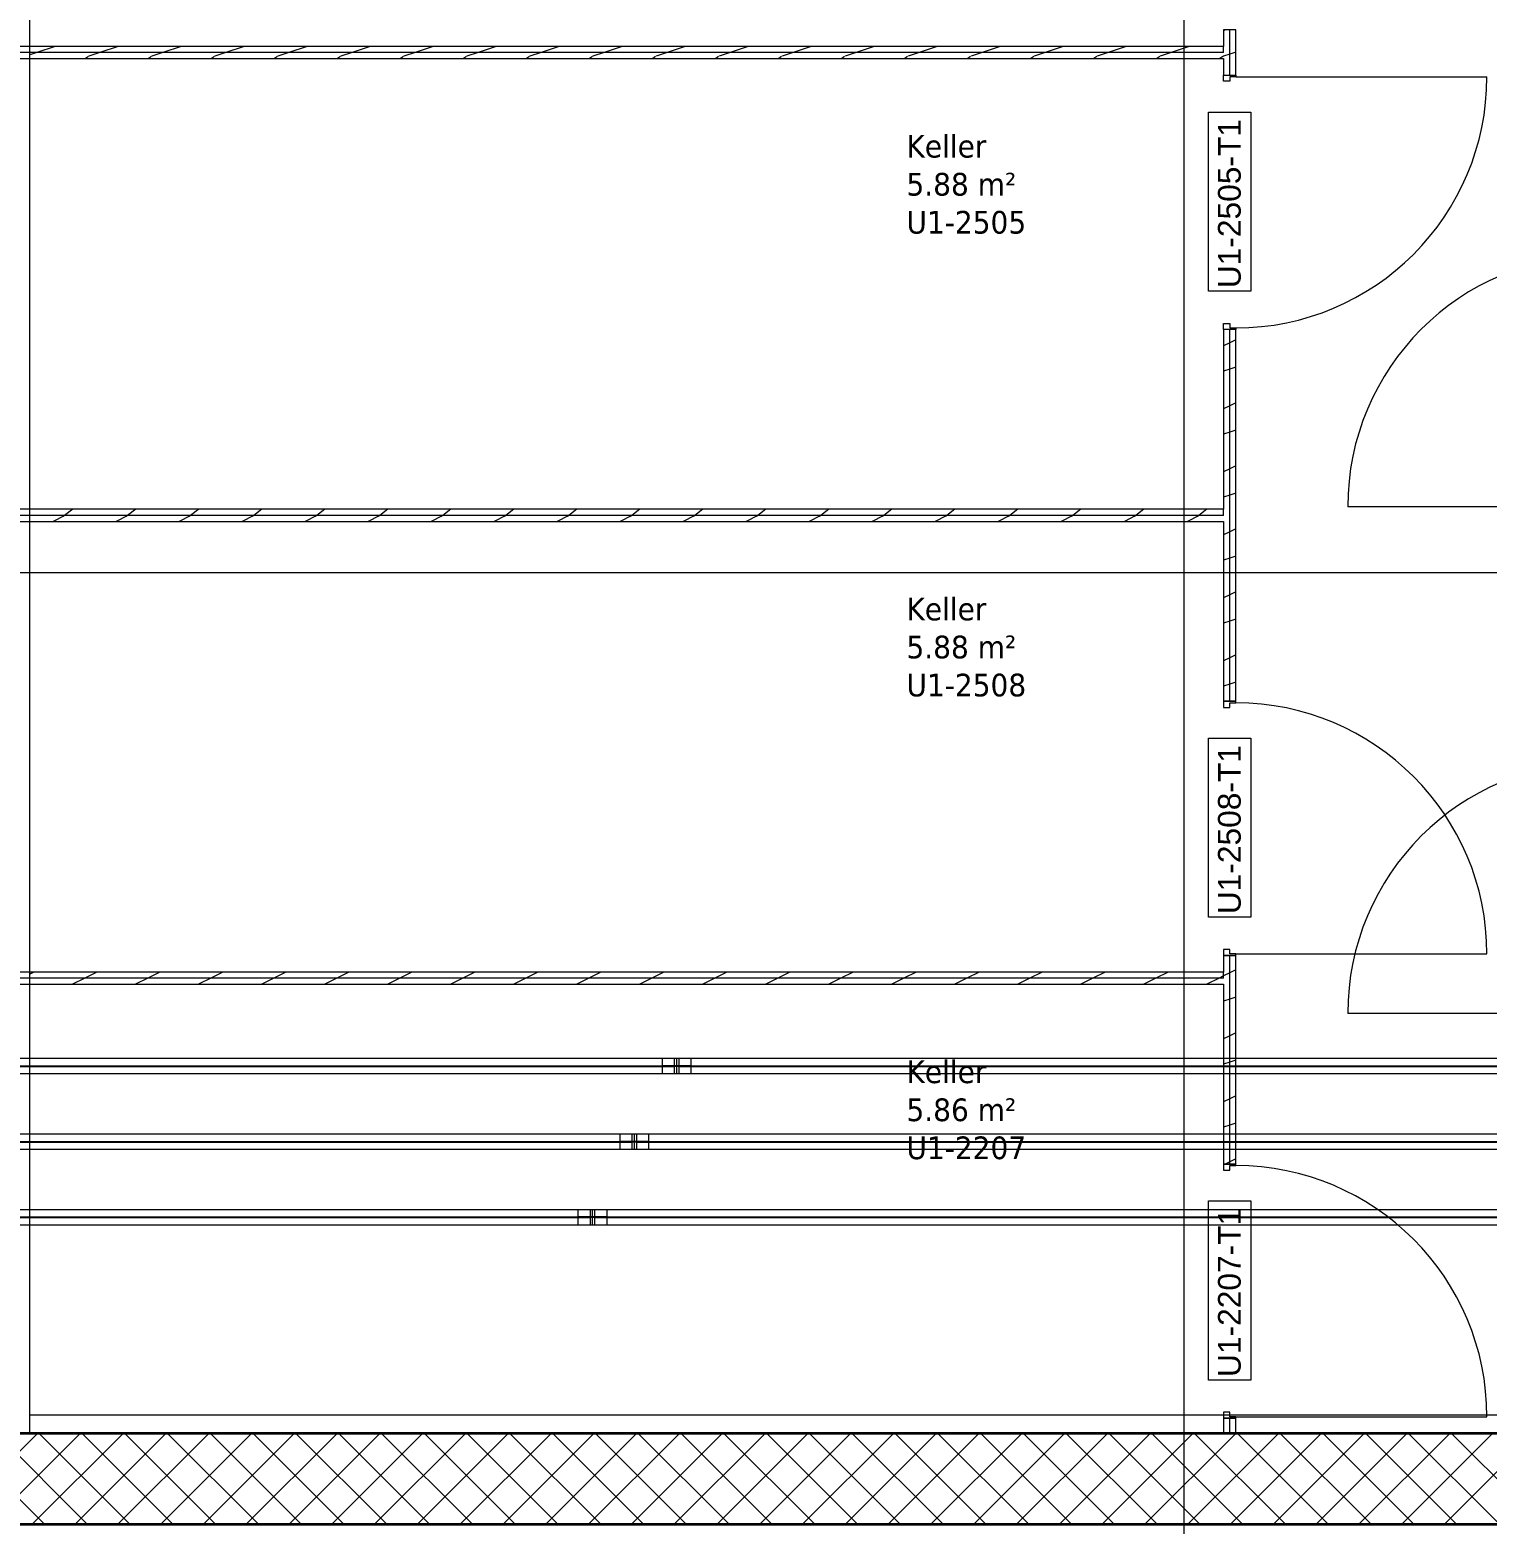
# Model space of a CAD drawing. Extents: x -932 to 937, y -179 to 471.
# Drawn here: x 209.8 to 306.1, y 257 to 355.8 of the extents above; entities that cross this region are included whole.
import ezdxf
from ezdxf.lldxf.tags import DXFTag

# ---------------------------------------------------------------- set-up
doc = ezdxf.new("R2010")
doc.units = 0
doc.layers.get('0').update_dxf_attribs({"lineweight": 13})
for name, color, linetype, lineweight in [('A-AREA-____-IDEN', 7, 'Continuous', 5), ('A-DOOR-____-IDEN', 7, 'Continuous', 5), ('A-DOOR-FRAM-MCUT', 7, 'Continuous', 9), ('A-DOOR-OPNG-OTLN', 7, 'Continuous', 9), ('A-FLOR-____-OVHD', 7, 'Strichpunkt - Fein', 9), ('A-WALL-____-MCUT', 7, 'Continuous', 35), ('A-WALL-____-PATT', 7, 'Continuous', 35), ('A-WALL-FNSH-MCUT', 7, 'Continuous', 35), ('S-GRID-____-OTLN', 7, 'Continuous', 5)]:
    doc.layers.add(name, color=color, linetype=linetype, lineweight=lineweight)
doc.layers.add('EL01_WAN_Röhre Boden', color=7, linetype='Continuous', lineweight=13, true_color=0xff6666)
doc.styles.get("Standard").update_dxf_attribs({"font": 'arial.ttf'})
tags = doc.linetypes.add('_Rasterlinie_', pattern=[0.375, 0.2, -0.05, 0.075, -0.05]).pattern_tags.tags
tags[10:11] = [DXFTag(74, 4), DXFTag(75, 0), DXFTag(340, '0'), DXFTag(46, 1.0), DXFTag(50, 0.0), DXFTag(44, 0.0), DXFTag(45, 0.0)]
tags[8:9] = [DXFTag(74, 4), DXFTag(75, 0), DXFTag(340, '0'), DXFTag(46, 1.0), DXFTag(50, 0.0), DXFTag(44, 0.0), DXFTag(45, 0.0)]
tags[6:7] = [DXFTag(74, 4), DXFTag(75, 0), DXFTag(340, '0'), DXFTag(46, 1.0), DXFTag(50, 0.0), DXFTag(44, 0.0), DXFTag(45, 0.0)]
tags[4:5] = [DXFTag(74, 4), DXFTag(75, 0), DXFTag(340, '0'), DXFTag(46, 1.0), DXFTag(50, 0.0), DXFTag(44, 0.0), DXFTag(45, 0.0)]
tags = doc.linetypes.add('ACAD_ISO03W100', pattern=[30, 12, -18]).pattern_tags.tags
tags[6:7] = [DXFTag(74, 4), DXFTag(75, 0), DXFTag(340, '0'), DXFTag(46, 0.0), DXFTag(50, 0.0), DXFTag(44, 0.0), DXFTag(45, 0.0)]
tags[4:5] = [DXFTag(74, 4), DXFTag(75, 0), DXFTag(340, '0'), DXFTag(46, 0.0), DXFTag(50, 0.0), DXFTag(44, 0.0), DXFTag(45, 0.0)]
tags = doc.linetypes.add('Strichpunkt - Fein', pattern=[0.2, 0.1, -0.05, 0, -0.05]).pattern_tags.tags
tags[10:11] = [DXFTag(74, 4), DXFTag(75, 0), DXFTag(340, '0'), DXFTag(46, 1.0), DXFTag(50, 0.0), DXFTag(44, 0.0), DXFTag(45, 0.0)]
tags[8:9] = [DXFTag(74, 4), DXFTag(75, 0), DXFTag(340, '0'), DXFTag(46, 1.0), DXFTag(50, 0.0), DXFTag(44, 0.0), DXFTag(45, 0.0)]
tags[6:7] = [DXFTag(74, 4), DXFTag(75, 0), DXFTag(340, '0'), DXFTag(46, 1.0), DXFTag(50, 0.0), DXFTag(44, 0.0), DXFTag(45, 0.0)]
tags[4:5] = [DXFTag(74, 4), DXFTag(75, 0), DXFTag(340, '0'), DXFTag(46, 1.0), DXFTag(50, 0.0), DXFTag(44, 0.0), DXFTag(45, 0.0)]
tags = doc.linetypes.add('STRICHPUNKT2', pattern=[12.7, 6.35, -3.175, 0, -3.175]).pattern_tags.tags
tags[10:11] = [DXFTag(74, 4), DXFTag(75, 0), DXFTag(340, '0'), DXFTag(46, 0.0), DXFTag(50, 0.0), DXFTag(44, 0.0), DXFTag(45, 0.0)]
tags[8:9] = [DXFTag(74, 4), DXFTag(75, 0), DXFTag(340, '0'), DXFTag(46, 0.0), DXFTag(50, 0.0), DXFTag(44, 0.0), DXFTag(45, 0.0)]
tags[6:7] = [DXFTag(74, 4), DXFTag(75, 0), DXFTag(340, '0'), DXFTag(46, 0.0), DXFTag(50, 0.0), DXFTag(44, 0.0), DXFTag(45, 0.0)]
tags[4:5] = [DXFTag(74, 4), DXFTag(75, 0), DXFTag(340, '0'), DXFTag(46, 0.0), DXFTag(50, 0.0), DXFTag(44, 0.0), DXFTag(45, 0.0)]

# ---------------------------------------------------------------- blocks, each defined once
blk = doc.blocks.new('Referenz-A0UJ2H3XXE', base_point=(-911.847, -117.709))
at = {"layer": 'A-DOOR-____-IDEN', "color": 0, "linetype": 'Continuous', "ltscale": 0.13}
for p, q in [((287.672, 338.485), (287.672, 350.325)), ((287.672, 350.325), (290.452, 350.325)), ((290.452, 350.325), (290.452, 338.485)), ((290.452, 338.485), (287.672, 338.485)), ((287.672, 297.103), (287.672, 308.943)), ((287.672, 308.943), (290.452, 308.943)), ((290.452, 308.943), (290.452, 297.103)), ((290.452, 297.103), (287.672, 297.103)), ((287.672, 266.512), (287.672, 278.352)), ((287.672, 278.352), (290.452, 278.352)), ((290.452, 278.352), (290.452, 266.512)), ((290.452, 266.512), (287.672, 266.512))]:
    blk.add_line(p, q, dxfattribs=at)
at = {"layer": 'A-DOOR-FRAM-MCUT', "color": 0, "linetype": 'Continuous', "ltscale": 0.13}
for p, q in [((288.663, 352.758), (289.463, 352.758)), ((288.663, 352.358), (288.663, 352.758)), ((289.063, 352.658), (289.063, 352.358)), ((289.463, 352.658), (289.063, 352.658)), ((289.463, 352.758), (289.463, 352.658)), ((289.063, 352.358), (288.663, 352.358)), ((288.663, 336.358), (289.063, 336.358)), ((288.663, 335.958), (288.663, 336.358)), ((289.463, 335.958), (288.663, 335.958)), ((289.063, 336.358), (289.063, 336.058)), ((289.063, 336.058), (289.463, 336.058)), ((289.463, 336.058), (289.463, 335.958)), ((289.463, 311.376), (288.663, 311.376)), ((288.663, 311.376), (288.663, 310.976)), ((289.063, 310.976), (289.063, 311.276)), ((289.063, 311.276), (289.463, 311.276)), ((289.463, 311.276), (289.463, 311.376)), ((288.663, 310.976), (289.063, 310.976)), ((289.063, 294.976), (288.663, 294.976)), ((288.663, 294.976), (288.663, 294.576)), ((288.663, 294.576), (289.463, 294.576)), ((289.063, 294.676), (289.063, 294.976)), ((289.463, 294.676), (289.063, 294.676)), ((289.463, 294.576), (289.463, 294.676)), ((289.463, 280.786), (288.663, 280.786)), ((288.663, 280.786), (288.663, 280.386)), ((289.063, 280.386), (289.063, 280.686)), ((289.063, 280.686), (289.463, 280.686)), ((289.463, 280.686), (289.463, 280.786)), ((288.663, 280.386), (289.063, 280.386)), ((289.063, 264.386), (288.663, 264.386)), ((288.663, 264.386), (288.663, 263.986)), ((288.663, 263.986), (289.463, 263.986)), ((289.063, 264.086), (289.063, 264.386)), ((289.463, 264.086), (289.063, 264.086)), ((289.463, 263.986), (289.463, 264.086))]:
    blk.add_line(p, q, dxfattribs=at)
at = {"layer": 'A-DOOR-OPNG-OTLN', "color": 0, "linetype": 'Continuous', "ltscale": 0.13}
for p, q in [((289.463, 352.658), (306.063, 352.658)), ((313.463, 324.236), (296.863, 324.236)), ((289.463, 294.676), (306.063, 294.676)), ((313.463, 290.736), (296.863, 290.736)), ((289.463, 264.086), (306.063, 264.086))]:
    blk.add_line(p, q, dxfattribs=at)
for centre, major_axis in [((289.463, 352.658), (0, -16.6)), ((313.463, 324.236), (0, 16.6)), ((289.463, 294.676), (16.6, 0)), ((313.463, 290.736), (0, 16.6)), ((289.463, 264.086), (16.6, 0))]:
    blk.add_ellipse(centre, major_axis=major_axis, ratio=1, start_param=0, end_param=1.570796, dxfattribs=at)
at = {"layer": 'A-FLOR-____-OVHD', "color": 0, "linetype": 'Strichpunkt - Fein', "ltscale": 0.13}
for p, q in [((357.663, 264.186), (209.763, 264.186)), ((382.008, 262.986), (218.263, 262.986))]:
    blk.add_line(p, q, dxfattribs=at)
at = {"layer": 'A-WALL-____-MCUT', "color": 0, "linetype": 'Continuous', "lineweight": 9, "ltscale": 0.13}
for p, q in [((289.063, 352.758), (289.063, 355.758)), ((288.663, 354.258), (288.663, 354.658)), ((288.663, 354.258), (134.263, 354.258)), ((289.063, 311.376), (289.063, 335.958)), ((288.663, 323.667), (288.663, 324.067)), ((288.663, 323.667), (139.163, 323.667)), ((289.063, 280.786), (289.063, 294.576)), ((288.663, 293.076), (288.663, 293.476)), ((288.663, 293.076), (133.863, 293.076)), ((289.063, 262.986), (289.063, 263.986))]:
    blk.add_line(p, q, dxfattribs=at)
at = {"layer": 'A-WALL-____-MCUT', "color": 0, "linetype": 'Continuous', "ltscale": 0.35}
for p, q in [((358.863, 262.986), (144.263, 262.986)), ((103.463, 256.986), (370.863, 256.986))]:
    blk.add_line(p, q, dxfattribs=at)
at = {"layer": 'A-WALL-____-PATT', "color": 0, "linetype": 'Continuous', "lineweight": 9, "ltscale": 0.13}
for p, q in [((288.773, 355.758), (288.663, 355.703)), ((211.429, 354.658), (210.229, 354.258)), ((215.594, 354.658), (214.394, 354.258)), ((219.759, 354.658), (218.559, 354.258)), ((223.923, 354.658), (222.723, 354.258)), ((228.088, 354.658), (226.888, 354.258)), ((232.253, 354.658), (231.053, 354.258)), ((236.418, 354.658), (235.218, 354.258)), ((240.582, 354.658), (239.382, 354.258)), ((244.747, 354.658), (243.547, 354.258)), ((248.912, 354.658), (247.712, 354.258)), ((253.076, 354.658), (251.876, 354.258)), ((257.241, 354.658), (256.041, 354.258)), ((261.406, 354.658), (260.206, 354.258)), ((265.57, 354.658), (264.37, 354.258)), ((269.735, 354.658), (268.535, 354.258)), ((273.9, 354.658), (272.7, 354.258)), ((278.065, 354.658), (276.865, 354.258)), ((282.229, 354.658), (281.029, 354.258)), ((286.394, 354.658), (285.194, 354.258)), ((210.229, 354.258), (209.763, 354.103)), ((213.627, 353.998), (213.44, 353.858)), ((214.394, 354.258), (213.659, 354.013)), ((217.792, 353.998), (217.605, 353.858)), ((218.559, 354.258), (217.824, 354.013)), ((221.957, 353.999), (221.77, 353.858)), ((222.723, 354.258), (221.989, 354.014)), ((226.123, 353.999), (225.935, 353.858)), ((226.888, 354.258), (226.154, 354.014)), ((230.288, 353.999), (230.1, 353.858)), ((231.053, 354.258), (230.319, 354.014)), ((234.453, 353.999), (234.265, 353.858)), ((235.218, 354.258), (234.484, 354.014)), ((238.619, 354), (238.43, 353.858)), ((239.382, 354.258), (238.649, 354.014)), ((242.784, 354), (242.595, 353.858)), ((243.547, 354.258), (242.814, 354.014)), ((246.949, 354), (246.76, 353.858)), ((247.712, 354.258), (246.979, 354.014)), ((251.115, 354), (250.925, 353.858)), ((251.876, 354.258), (251.145, 354.014)), ((255.28, 354.001), (255.09, 353.858)), ((256.041, 354.258), (255.31, 354.015)), ((259.445, 354.001), (259.255, 353.858)), ((260.206, 354.258), (259.475, 354.015)), ((263.611, 354.001), (263.42, 353.858)), ((264.37, 354.258), (263.64, 354.015)), ((267.776, 354.001), (267.585, 353.858)), ((268.535, 354.258), (267.805, 354.015)), ((271.941, 354.002), (271.75, 353.858)), ((272.7, 354.258), (271.97, 354.015)), ((276.107, 354.002), (275.915, 353.858)), ((276.865, 354.258), (276.135, 354.015)), ((280.272, 354.002), (280.08, 353.858)), ((281.029, 354.258), (280.3, 354.015)), ((284.437, 354.002), (284.245, 353.858)), ((285.194, 354.258), (284.465, 354.015)), ((288.603, 354.003), (288.41, 353.858)), ((288.663, 354.026), (288.63, 354.016)), ((289.063, 354.16), (288.663, 354.026)), ((289.463, 354.293), (289.063, 354.16)), ((289.063, 335.079), (288.663, 334.879)), ((289.463, 335.279), (289.063, 335.079)), ((289.063, 333.336), (288.663, 333.203)), ((289.463, 333.469), (289.063, 333.336)), ((289.063, 330.914), (288.663, 330.714)), ((289.463, 331.114), (289.063, 330.914)), ((289.063, 329.171), (288.663, 329.038)), ((289.463, 329.305), (289.063, 329.171)), ((289.463, 326.949), (289.063, 326.749)), ((289.063, 326.749), (288.663, 326.549)), ((289.063, 325.007), (288.663, 324.873)), ((289.463, 325.14), (289.063, 325.007)), ((212.593, 324.067), (212.059, 323.667)), ((216.758, 324.067), (216.224, 323.667)), ((220.923, 324.067), (220.389, 323.667)), ((225.088, 324.067), (224.554, 323.667)), ((229.253, 324.067), (228.719, 323.667)), ((233.418, 324.067), (232.884, 323.667)), ((237.583, 324.067), (237.049, 323.667)), ((241.748, 324.067), (241.214, 323.667)), ((245.913, 324.067), (245.379, 323.667)), ((250.078, 324.067), (249.544, 323.667)), ((254.243, 324.067), (253.709, 323.667)), ((258.408, 324.067), (257.874, 323.667)), ((262.573, 324.067), (262.039, 323.667)), ((266.737, 324.067), (266.204, 323.667)), ((270.902, 324.067), (270.369, 323.667)), ((275.067, 324.067), (274.534, 323.667)), ((279.232, 324.067), (278.699, 323.667)), ((283.397, 324.067), (282.864, 323.667)), ((287.562, 324.067), (287.029, 323.667)), ((212.022, 323.63), (211.296, 323.267)), ((212.059, 323.667), (211.964, 323.596)), ((216.187, 323.63), (215.461, 323.267)), ((216.224, 323.667), (216.13, 323.596)), ((220.352, 323.63), (219.626, 323.267)), ((220.389, 323.667), (220.295, 323.597)), ((224.517, 323.63), (223.791, 323.267)), ((224.554, 323.667), (224.46, 323.597)), ((228.682, 323.63), (227.955, 323.267)), ((228.719, 323.667), (228.626, 323.597)), ((232.846, 323.63), (232.12, 323.267)), ((232.884, 323.667), (232.791, 323.597)), ((237.011, 323.63), (236.285, 323.267)), ((237.049, 323.667), (236.956, 323.598)), ((241.176, 323.63), (240.45, 323.267)), ((241.214, 323.667), (241.121, 323.598)), ((245.341, 323.63), (244.615, 323.267)), ((245.379, 323.667), (245.287, 323.598)), ((249.506, 323.63), (248.78, 323.267)), ((249.544, 323.667), (249.452, 323.598)), ((253.671, 323.63), (252.945, 323.267)), ((253.709, 323.667), (253.617, 323.599)), ((257.836, 323.63), (257.11, 323.267)), ((257.874, 323.667), (257.783, 323.599)), ((262.001, 323.63), (261.275, 323.267)), ((262.039, 323.667), (261.948, 323.599)), ((266.166, 323.63), (265.44, 323.267)), ((266.204, 323.667), (266.113, 323.599)), ((270.331, 323.63), (269.605, 323.267)), ((270.369, 323.667), (270.279, 323.6)), ((274.495, 323.63), (273.769, 323.267)), ((274.534, 323.667), (274.444, 323.6)), ((278.66, 323.63), (277.934, 323.267)), ((278.699, 323.667), (278.609, 323.6)), ((282.825, 323.63), (282.099, 323.267)), ((282.864, 323.667), (282.775, 323.6)), ((286.99, 323.63), (286.264, 323.267)), ((287.029, 323.667), (286.94, 323.601)), ((289.063, 322.584), (288.663, 322.384)), ((289.463, 322.784), (289.063, 322.584)), ((289.063, 320.842), (288.663, 320.709)), ((289.463, 320.975), (289.063, 320.842)), ((289.063, 318.419), (288.663, 318.219)), ((289.463, 318.619), (289.063, 318.419)), ((289.063, 316.677), (288.663, 316.544)), ((289.463, 316.811), (289.063, 316.677)), ((289.063, 314.254), (288.663, 314.054)), ((289.463, 314.454), (289.063, 314.254)), ((289.063, 312.512), (288.663, 312.379)), ((289.463, 312.646), (289.063, 312.512)), ((210.023, 293.476), (209.763, 293.347)), ((214.187, 293.476), (213.387, 293.076)), ((218.352, 293.476), (217.552, 293.076)), ((222.517, 293.476), (221.717, 293.076)), ((226.682, 293.476), (225.882, 293.076)), ((230.847, 293.476), (230.047, 293.076)), ((235.012, 293.476), (234.212, 293.076)), ((239.177, 293.476), (238.377, 293.076)), ((243.342, 293.476), (242.542, 293.076)), ((247.507, 293.476), (246.707, 293.076)), ((251.672, 293.476), (250.872, 293.076)), ((255.837, 293.476), (255.037, 293.076)), ((260.001, 293.476), (259.201, 293.076)), ((264.166, 293.476), (263.366, 293.076)), ((268.331, 293.476), (267.531, 293.076)), ((272.496, 293.476), (271.696, 293.076)), ((276.661, 293.476), (275.861, 293.076)), ((280.826, 293.476), (280.026, 293.076)), ((284.991, 293.476), (284.191, 293.076)), ((289.063, 293.43), (288.663, 293.23)), ((289.463, 293.63), (289.063, 293.43)), ((213.387, 293.076), (212.587, 292.676)), ((217.552, 293.076), (216.752, 292.676)), ((221.717, 293.076), (220.917, 292.676)), ((225.882, 293.076), (225.082, 292.676)), ((230.047, 293.076), (229.247, 292.676)), ((234.212, 293.076), (233.412, 292.676)), ((238.377, 293.076), (237.577, 292.676)), ((242.542, 293.076), (241.742, 292.676)), ((246.707, 293.076), (245.907, 292.676)), ((250.872, 293.076), (250.072, 292.676)), ((255.037, 293.076), (254.237, 292.676)), ((259.201, 293.076), (258.401, 292.676)), ((263.366, 293.076), (262.566, 292.676)), ((267.531, 293.076), (266.731, 292.676)), ((271.696, 293.076), (270.896, 292.676)), ((275.861, 293.076), (275.061, 292.676)), ((280.026, 293.076), (279.226, 292.676)), ((284.191, 293.076), (283.391, 292.676)), ((288.356, 293.076), (287.556, 292.676)), ((288.663, 293.23), (288.356, 293.076)), ((289.063, 291.689), (288.663, 291.556)), ((289.463, 291.822), (289.063, 291.689)), ((289.463, 289.465), (289.063, 289.265)), ((289.063, 289.265), (288.663, 289.065)), ((289.063, 287.524), (288.663, 287.391)), ((289.463, 287.657), (289.063, 287.524)), ((289.063, 285.1), (288.663, 284.9)), ((289.463, 285.3), (289.063, 285.1)), ((289.463, 283.493), (289.063, 283.359)), ((289.063, 283.359), (288.663, 283.226)), ((289.063, 280.935), (288.763, 280.786)), ((289.463, 281.135), (289.063, 280.935)), ((204.266, 256.986), (210.266, 262.986)), ((210.722, 256.986), (204.722, 262.986)), ((207.094, 256.986), (213.094, 262.986)), ((213.551, 256.986), (207.551, 262.986)), ((209.923, 256.986), (215.923, 262.986)), ((216.379, 256.986), (210.379, 262.986)), ((212.751, 256.986), (218.751, 262.986)), ((219.207, 256.986), (213.207, 262.986)), ((215.579, 256.986), (221.579, 262.986)), ((222.036, 256.986), (216.036, 262.986)), ((218.408, 256.986), (224.408, 262.986)), ((224.864, 256.986), (218.864, 262.986)), ((221.236, 256.986), (227.236, 262.986)), ((227.693, 256.986), (221.693, 262.986)), ((224.065, 256.986), (230.065, 262.986)), ((230.521, 256.986), (224.521, 262.986)), ((226.893, 256.986), (232.893, 262.986)), ((233.35, 256.986), (227.35, 262.986)), ((229.722, 256.986), (235.722, 262.986)), ((236.178, 256.986), (230.178, 262.986)), ((232.55, 256.986), (238.55, 262.986)), ((239.006, 256.986), (233.006, 262.986)), ((235.378, 256.986), (241.378, 262.986)), ((241.835, 256.986), (235.835, 262.986)), ((238.207, 256.986), (244.207, 262.986)), ((244.663, 256.986), (238.663, 262.986)), ((241.035, 256.986), (247.035, 262.986)), ((247.492, 256.986), (241.492, 262.986)), ((243.864, 256.986), (249.864, 262.986)), ((250.32, 256.986), (244.32, 262.986)), ((246.692, 256.986), (252.692, 262.986)), ((253.149, 256.986), (247.149, 262.986)), ((249.521, 256.986), (255.521, 262.986)), ((255.977, 256.986), (249.977, 262.986)), ((252.349, 256.986), (258.349, 262.986)), ((258.805, 256.986), (252.805, 262.986)), ((255.177, 256.986), (261.177, 262.986)), ((261.634, 256.986), (255.634, 262.986)), ((258.006, 256.986), (264.006, 262.986)), ((264.462, 256.986), (258.462, 262.986)), ((260.834, 256.986), (266.834, 262.986)), ((267.291, 256.986), (261.291, 262.986)), ((263.663, 256.986), (269.663, 262.986)), ((270.119, 256.986), (264.119, 262.986)), ((266.491, 256.986), (272.491, 262.986)), ((272.948, 256.986), (266.948, 262.986)), ((269.32, 256.986), (275.32, 262.986)), ((275.776, 256.986), (269.776, 262.986)), ((272.148, 256.986), (278.148, 262.986)), ((278.604, 256.986), (272.604, 262.986)), ((274.976, 256.986), (280.976, 262.986)), ((281.433, 256.986), (275.433, 262.986)), ((277.805, 256.986), (283.805, 262.986)), ((284.261, 256.986), (278.261, 262.986)), ((280.633, 256.986), (286.633, 262.986)), ((287.09, 256.986), (281.09, 262.986)), ((283.462, 256.986), (289.462, 262.986)), ((289.918, 256.986), (283.918, 262.986)), ((286.29, 256.986), (292.29, 262.986)), ((292.747, 256.986), (286.747, 262.986)), ((289.119, 256.986), (295.119, 262.986)), ((295.575, 256.986), (289.575, 262.986)), ((291.947, 256.986), (297.947, 262.986)), ((298.403, 256.986), (292.403, 262.986)), ((294.775, 256.986), (300.775, 262.986)), ((301.232, 256.986), (295.232, 262.986)), ((297.604, 256.986), (303.604, 262.986)), ((304.06, 256.986), (298.06, 262.986)), ((300.432, 256.986), (306.432, 262.986)), ((306.889, 256.986), (300.889, 262.986)), ((303.261, 256.986), (309.261, 262.986)), ((309.717, 256.986), (303.717, 262.986))]:
    blk.add_line(p, q, dxfattribs=at)
at = {"layer": 'A-WALL-FNSH-MCUT', "color": 0, "linetype": 'Continuous', "lineweight": 9, "ltscale": 0.13}
for p, q in [((209.763, 262.986), (209.763, 403.535)), ((288.663, 355.758), (288.663, 354.658)), ((289.463, 355.758), (288.663, 355.758)), ((289.463, 352.758), (289.463, 355.758)), ((288.663, 354.658), (134.263, 354.658)), ((134.263, 353.858), (288.663, 353.858)), ((288.663, 353.858), (288.663, 352.758)), ((288.663, 352.758), (289.463, 352.758)), ((288.663, 335.958), (288.663, 324.067)), ((289.463, 335.958), (288.663, 335.958)), ((289.463, 311.376), (289.463, 335.958)), ((288.663, 324.067), (139.163, 324.067)), ((139.163, 323.267), (288.663, 323.267)), ((288.663, 323.267), (288.663, 311.376)), ((288.663, 311.376), (289.463, 311.376)), ((288.663, 294.576), (288.663, 293.476)), ((289.463, 294.576), (288.663, 294.576)), ((289.463, 280.786), (289.463, 294.576)), ((288.663, 293.476), (134.263, 293.476)), ((144.263, 292.676), (288.663, 292.676)), ((288.663, 292.676), (288.663, 280.786)), ((288.663, 280.786), (289.463, 280.786)), ((288.663, 263.986), (288.663, 262.986)), ((289.463, 263.986), (288.663, 263.986)), ((289.463, 262.986), (289.463, 263.986))]:
    blk.add_line(p, q, dxfattribs=at)
at = {"layer": 'S-GRID-____-OTLN', "color": 0, "linetype": '_Rasterlinie_', "ltscale": 0.13}
for p, q in [((286.063, 224.986), (286.063, 403.535)), ((71.463, 319.886), (382.008, 319.886)), ((71.463, 256.986), (382.008, 256.986))]:
    blk.add_line(p, q, dxfattribs=at)
at = {"layer": 'A-AREA-____-IDEN', "color": 0, "linetype": 'Continuous', "ltscale": 0.13, "char_height": 1.5, "attachment_point": 1}
for s, insert in [('{\\W0.9;\\fVerdana;Keller}', (267.697, 348.819)), ('{\\W0.9;\\fVerdana;5.88 m²}', (267.697, 346.305)), ('{\\W0.9;\\fVerdana;U1-2505}', (267.697, 343.792)), ('{\\W0.9;\\fVerdana;Keller}', (267.697, 318.228)), ('{\\W0.9;\\fVerdana;5.88 m²}', (267.697, 315.714)), ('{\\W0.9;\\fVerdana;U1-2508}', (267.697, 313.201)), ('{\\W0.9;\\fVerdana;Keller}', (267.697, 287.637)), ('{\\W0.9;\\fVerdana;5.86 m²}', (267.697, 285.124)), ('{\\W0.9;\\fVerdana;U1-2207}', (267.697, 282.61))]:
    blk.add_mtext(s, dxfattribs=dict(at, insert=insert))
at = {"layer": 'A-DOOR-____-IDEN', "color": 0, "linetype": 'Continuous', "ltscale": 0.13, "char_height": 1.5, "attachment_point": 1, "rotation": 90}
for s, insert in [('{\\fArial;U1-2505-T1}', (288.29, 338.685)), ('{\\fArial;U1-2508-T1}', (288.29, 297.303)), ('{\\fArial;U1-2207-T1}', (288.29, 266.712))]:
    blk.add_mtext(s, dxfattribs=dict(at, insert=insert))
blk = doc.blocks.new('Wickelfalzrohr-A0UJ2H3ZXE', base_point=(129.578, 281.766))
at = {"color": 0, "linetype": 'ByBlock', "lineweight": -2, "ltscale": 0.13}
for p, q in [((249.578, 282.766), (129.578, 282.766)), ((129.578, 282.473), (129.578, 282.766)), ((249.578, 282.473), (249.578, 282.766)), ((129.578, 282.058), (129.578, 282.473)), ((129.578, 281.766), (129.578, 282.058)), ((129.578, 281.766), (249.578, 281.766)), ((249.578, 282.058), (249.578, 282.473)), ((249.578, 281.766), (249.578, 282.058))]:
    blk.add_line(p, q, dxfattribs=at)
at = {"color": 0, "linetype": 'STRICHPUNKT2', "lineweight": 25, "ltscale": 0.25}
blk.add_line((129.578, 282.266), (249.578, 282.266), dxfattribs=at)
blk = doc.blocks.new('Wickelfalzrohr-A0UJ2H47XE', base_point=(132.378, 286.766))
at = {"color": 0, "linetype": 'ByBlock', "lineweight": -2, "ltscale": 0.13}
for p, q in [((252.378, 287.766), (132.378, 287.766)), ((132.378, 287.473), (132.378, 287.766)), ((132.378, 287.058), (132.378, 287.473)), ((252.378, 287.473), (252.378, 287.766)), ((252.378, 287.058), (252.378, 287.473)), ((132.378, 286.766), (132.378, 287.058)), ((132.378, 286.766), (252.378, 286.766)), ((252.378, 286.766), (252.378, 287.058))]:
    blk.add_line(p, q, dxfattribs=at)
at = {"color": 0, "linetype": 'STRICHPUNKT2', "lineweight": 25, "ltscale": 0.25}
blk.add_line((132.378, 287.266), (252.378, 287.266), dxfattribs=at)
blk = doc.blocks.new('Steckverbinder-A0UJ2H49XE', base_point=(251.578, 286.766))
at = {"color": 0, "linetype": 'ByBlock', "lineweight": -2, "ltscale": 0.13}
for p, q in [((253.478, 287.756), (251.578, 287.756)), ((251.578, 287.469), (251.578, 287.756)), ((251.578, 287.063), (251.578, 287.469)), ((252.528, 286.766), (252.528, 287.766)), ((253.478, 287.469), (253.478, 287.756)), ((253.478, 287.063), (253.478, 287.469)), ((251.578, 286.776), (251.578, 287.063)), ((251.578, 286.776), (253.478, 286.776)), ((253.478, 286.776), (253.478, 287.063))]:
    blk.add_line(p, q, dxfattribs=at)
at = {"color": 0, "linetype": 'STRICHPUNKT2', "lineweight": 25, "ltscale": 0.25}
blk.add_line((253.478, 287.266), (251.578, 287.266), dxfattribs=at)
blk = doc.blocks.new('Wickelfalzrohr-A0UJ2H4BXE', base_point=(252.678, 286.766))
at = {"color": 0, "linetype": 'ByBlock', "lineweight": -2, "ltscale": 0.13}
for p, q in [((372.678, 287.766), (252.678, 287.766)), ((252.678, 287.473), (252.678, 287.766)), ((252.678, 287.058), (252.678, 287.473)), ((372.678, 287.473), (372.678, 287.766)), ((372.678, 287.058), (372.678, 287.473)), ((252.678, 286.766), (252.678, 287.058)), ((252.678, 286.766), (372.678, 286.766)), ((372.678, 286.766), (372.678, 287.058))]:
    blk.add_line(p, q, dxfattribs=at)
at = {"color": 0, "linetype": 'STRICHPUNKT2', "lineweight": 25, "ltscale": 0.25}
blk.add_line((252.678, 287.266), (372.678, 287.266), dxfattribs=at)
blk = doc.blocks.new('Wickelfalzrohr-A0UJ2H4DXE', base_point=(126.808, 276.766))
at = {"color": 0, "linetype": 'ByBlock', "lineweight": -2, "ltscale": 0.13}
for p, q in [((246.808, 277.766), (126.808, 277.766)), ((126.808, 277.473), (126.808, 277.766)), ((246.808, 277.473), (246.808, 277.766)), ((126.808, 277.058), (126.808, 277.473)), ((126.808, 276.766), (126.808, 277.058)), ((126.808, 276.766), (246.808, 276.766)), ((246.808, 277.058), (246.808, 277.473)), ((246.808, 276.766), (246.808, 277.058))]:
    blk.add_line(p, q, dxfattribs=at)
at = {"color": 0, "linetype": 'STRICHPUNKT2', "lineweight": 25, "ltscale": 0.25}
blk.add_line((126.808, 277.266), (246.808, 277.266), dxfattribs=at)
blk = doc.blocks.new('Steckverbinder-A0UJ2H4HXE', base_point=(246.008, 276.766))
at = {"color": 0, "linetype": 'ByBlock', "lineweight": -2, "ltscale": 0.13}
for p, q in [((247.908, 277.756), (246.008, 277.756)), ((246.008, 277.469), (246.008, 277.756)), ((246.958, 276.766), (246.958, 277.766)), ((247.908, 277.469), (247.908, 277.756)), ((246.008, 277.063), (246.008, 277.469)), ((246.008, 276.776), (246.008, 277.063)), ((246.008, 276.776), (247.908, 276.776)), ((247.908, 277.063), (247.908, 277.469)), ((247.908, 276.776), (247.908, 277.063))]:
    blk.add_line(p, q, dxfattribs=at)
at = {"color": 0, "linetype": 'STRICHPUNKT2', "lineweight": 25, "ltscale": 0.25}
blk.add_line((247.908, 277.266), (246.008, 277.266), dxfattribs=at)
blk = doc.blocks.new('Wickelfalzrohr-A0UJ2H4PXE', base_point=(247.108, 276.766))
at = {"color": 0, "linetype": 'ByBlock', "lineweight": -2, "ltscale": 0.13}
for p, q in [((367.108, 277.766), (247.108, 277.766)), ((247.108, 277.473), (247.108, 277.766)), ((367.108, 277.473), (367.108, 277.766)), ((247.108, 277.058), (247.108, 277.473)), ((247.108, 276.766), (247.108, 277.058)), ((247.108, 276.766), (367.108, 276.766)), ((367.108, 277.058), (367.108, 277.473)), ((367.108, 276.766), (367.108, 277.058))]:
    blk.add_line(p, q, dxfattribs=at)
at = {"color": 0, "linetype": 'STRICHPUNKT2', "lineweight": 25, "ltscale": 0.25}
blk.add_line((247.108, 277.266), (367.108, 277.266), dxfattribs=at)
blk = doc.blocks.new('Wickelfalzrohr-A0UJ2H5TXE', base_point=(249.878, 281.766))
at = {"color": 0, "linetype": 'ByBlock', "lineweight": -2, "ltscale": 0.13}
for p, q in [((369.878, 282.766), (249.878, 282.766)), ((249.878, 282.473), (249.878, 282.766)), ((369.878, 282.473), (369.878, 282.766)), ((249.878, 282.058), (249.878, 282.473)), ((249.878, 281.766), (249.878, 282.058)), ((249.878, 281.766), (369.878, 281.766)), ((369.878, 282.058), (369.878, 282.473)), ((369.878, 281.766), (369.878, 282.058))]:
    blk.add_line(p, q, dxfattribs=at)
at = {"color": 0, "linetype": 'STRICHPUNKT2', "lineweight": 25, "ltscale": 0.25}
blk.add_line((249.878, 282.266), (369.878, 282.266), dxfattribs=at)
blk = doc.blocks.new('Steckverbinder-A0UJ2H6FXE', base_point=(248.778, 281.766))
at = {"color": 0, "linetype": 'ByBlock', "lineweight": -2, "ltscale": 0.13}
for p, q in [((250.678, 282.756), (248.778, 282.756)), ((248.778, 282.469), (248.778, 282.756)), ((249.728, 281.766), (249.728, 282.766)), ((250.678, 282.469), (250.678, 282.756)), ((248.778, 282.063), (248.778, 282.469)), ((248.778, 281.776), (248.778, 282.063)), ((248.778, 281.776), (250.678, 281.776)), ((250.678, 282.063), (250.678, 282.469)), ((250.678, 281.776), (250.678, 282.063))]:
    blk.add_line(p, q, dxfattribs=at)
at = {"color": 0, "linetype": 'STRICHPUNKT2', "lineweight": 25, "ltscale": 0.25}
blk.add_line((250.678, 282.266), (248.778, 282.266), dxfattribs=at)

msp = doc.modelspace()

# ---------------------------------------------------------------- block references
at = {"color": 9, "lineweight": 25, "ltscale": 0.25, "true_color": 0xc0c0c0}
msp.add_blockref('Referenz-A0UJ2H3XXE', (-911.847, -117.709), dxfattribs=at)
at = {"layer": 'EL01_WAN_Röhre Boden', "color": 1, "linetype": 'ACAD_ISO03W100', "ltscale": 0.13, "true_color": 0xff0000}
for name, p in [('Wickelfalzrohr-A0UJ2H47XE', (132.378, 286.766)), ('Steckverbinder-A0UJ2H49XE', (251.578, 286.766)), ('Wickelfalzrohr-A0UJ2H4BXE', (252.678, 286.766)), ('Wickelfalzrohr-A0UJ2H3ZXE', (129.578, 281.766)), ('Steckverbinder-A0UJ2H6FXE', (248.778, 281.766)), ('Wickelfalzrohr-A0UJ2H5TXE', (249.878, 281.766)), ('Wickelfalzrohr-A0UJ2H4DXE', (126.808, 276.766)), ('Steckverbinder-A0UJ2H4HXE', (246.008, 276.766)), ('Wickelfalzrohr-A0UJ2H4PXE', (247.108, 276.766))]:
    msp.add_blockref(name, p, dxfattribs=at)

doc.saveas('drawing.dxf')
